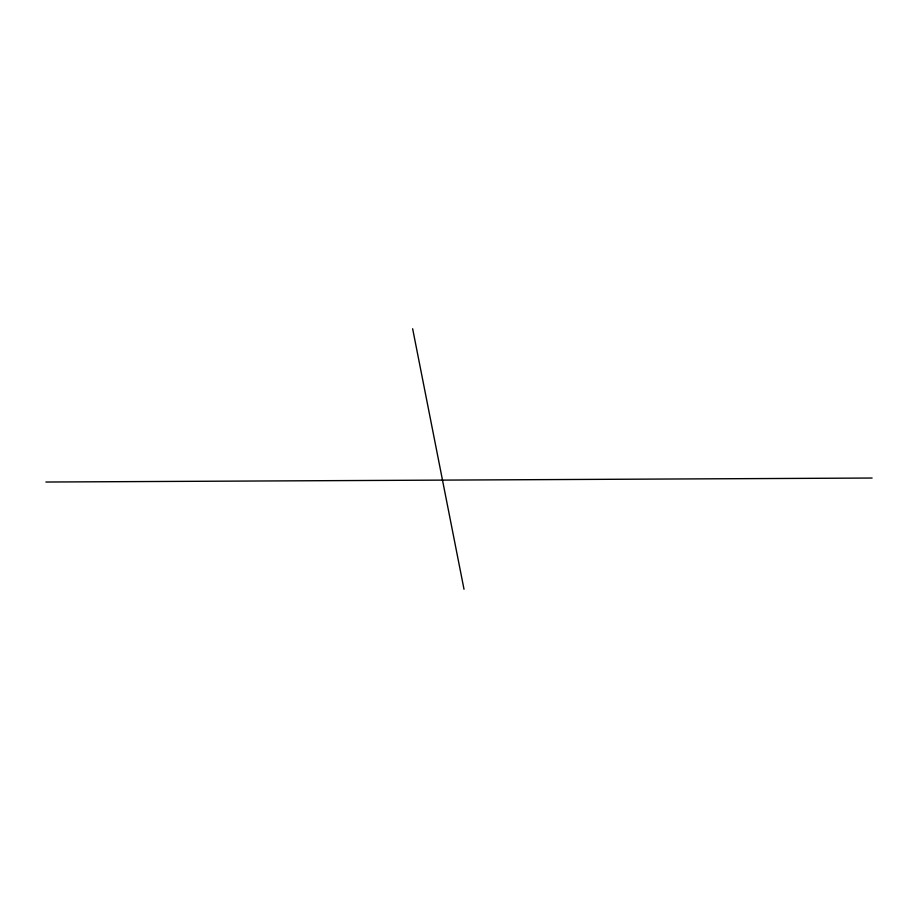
<?xml version="1.0" encoding="UTF-8"?>
<svg xmlns="http://www.w3.org/2000/svg" width="918" height="918" viewBox="0 0 918 918"><rect width="100%" height="100%" fill="white"/><g stroke="black" fill="none" stroke-linecap="round" stroke-linejoin="round"><path stroke-width="1.38" d="M45.9 482.03L872.1 478.037M412.641 328.747L464.015 589.253"/></g></svg>
